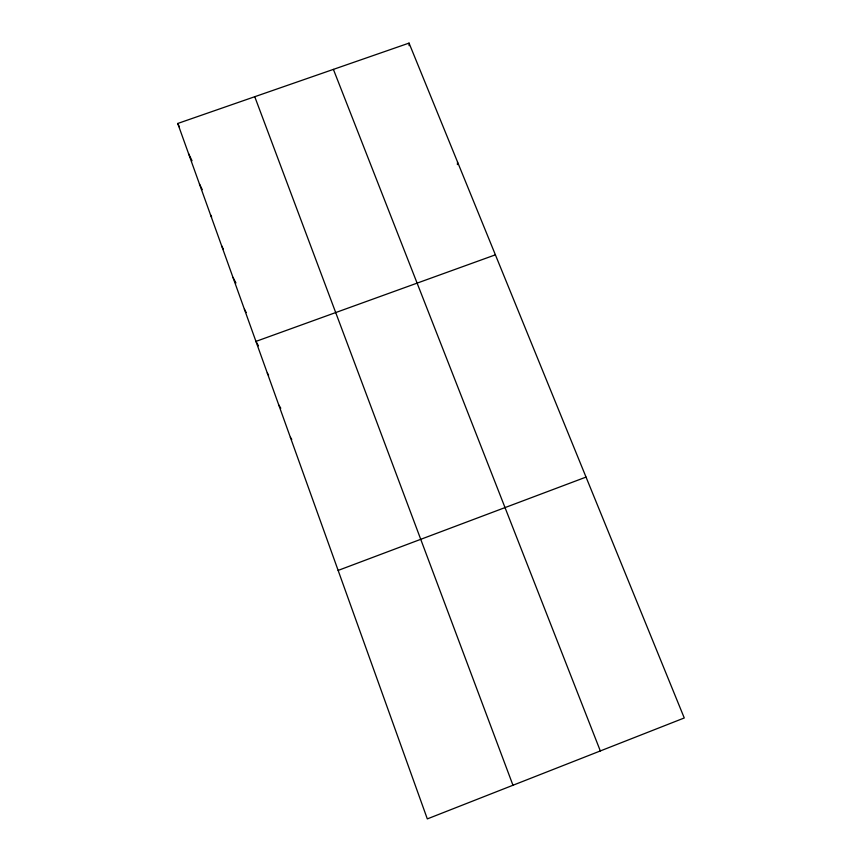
<?xml version="1.0" encoding="UTF-8"?>
<svg xmlns="http://www.w3.org/2000/svg" width="862" height="862" viewBox="0 0 862 862"><rect width="100%" height="100%" fill="white"/><g stroke="black" fill="none" stroke-linecap="round" stroke-linejoin="round"><path stroke-width="1.29" d="M457.399 164.588L457.56 162.056M338.141 570.418L586.041 477.095M495.391 254.829L255.949 341.395L258.46 345.834M177.734 123.471L409.051 43.1L684.266 717.971L427.315 818.9L177.734 123.471L179.447 127.048M290.365 437.314L291.776 439.415M278.76 404.978L280.786 408.222M267.295 373.009L268.588 375.207M244.388 309.189L246.22 312.55M232.966 277.359L235.951 282.995M221.663 245.885L223.42 249.269M210.5 214.757L211.643 217.03M199.456 183.994L202.258 189.651M188.53 153.565L192.043 160.763M333.4 69.391L600.329 750.942M254.753 96.716L512.965 785.26M409.051 43.1L409.127 45.675"/></g></svg>
